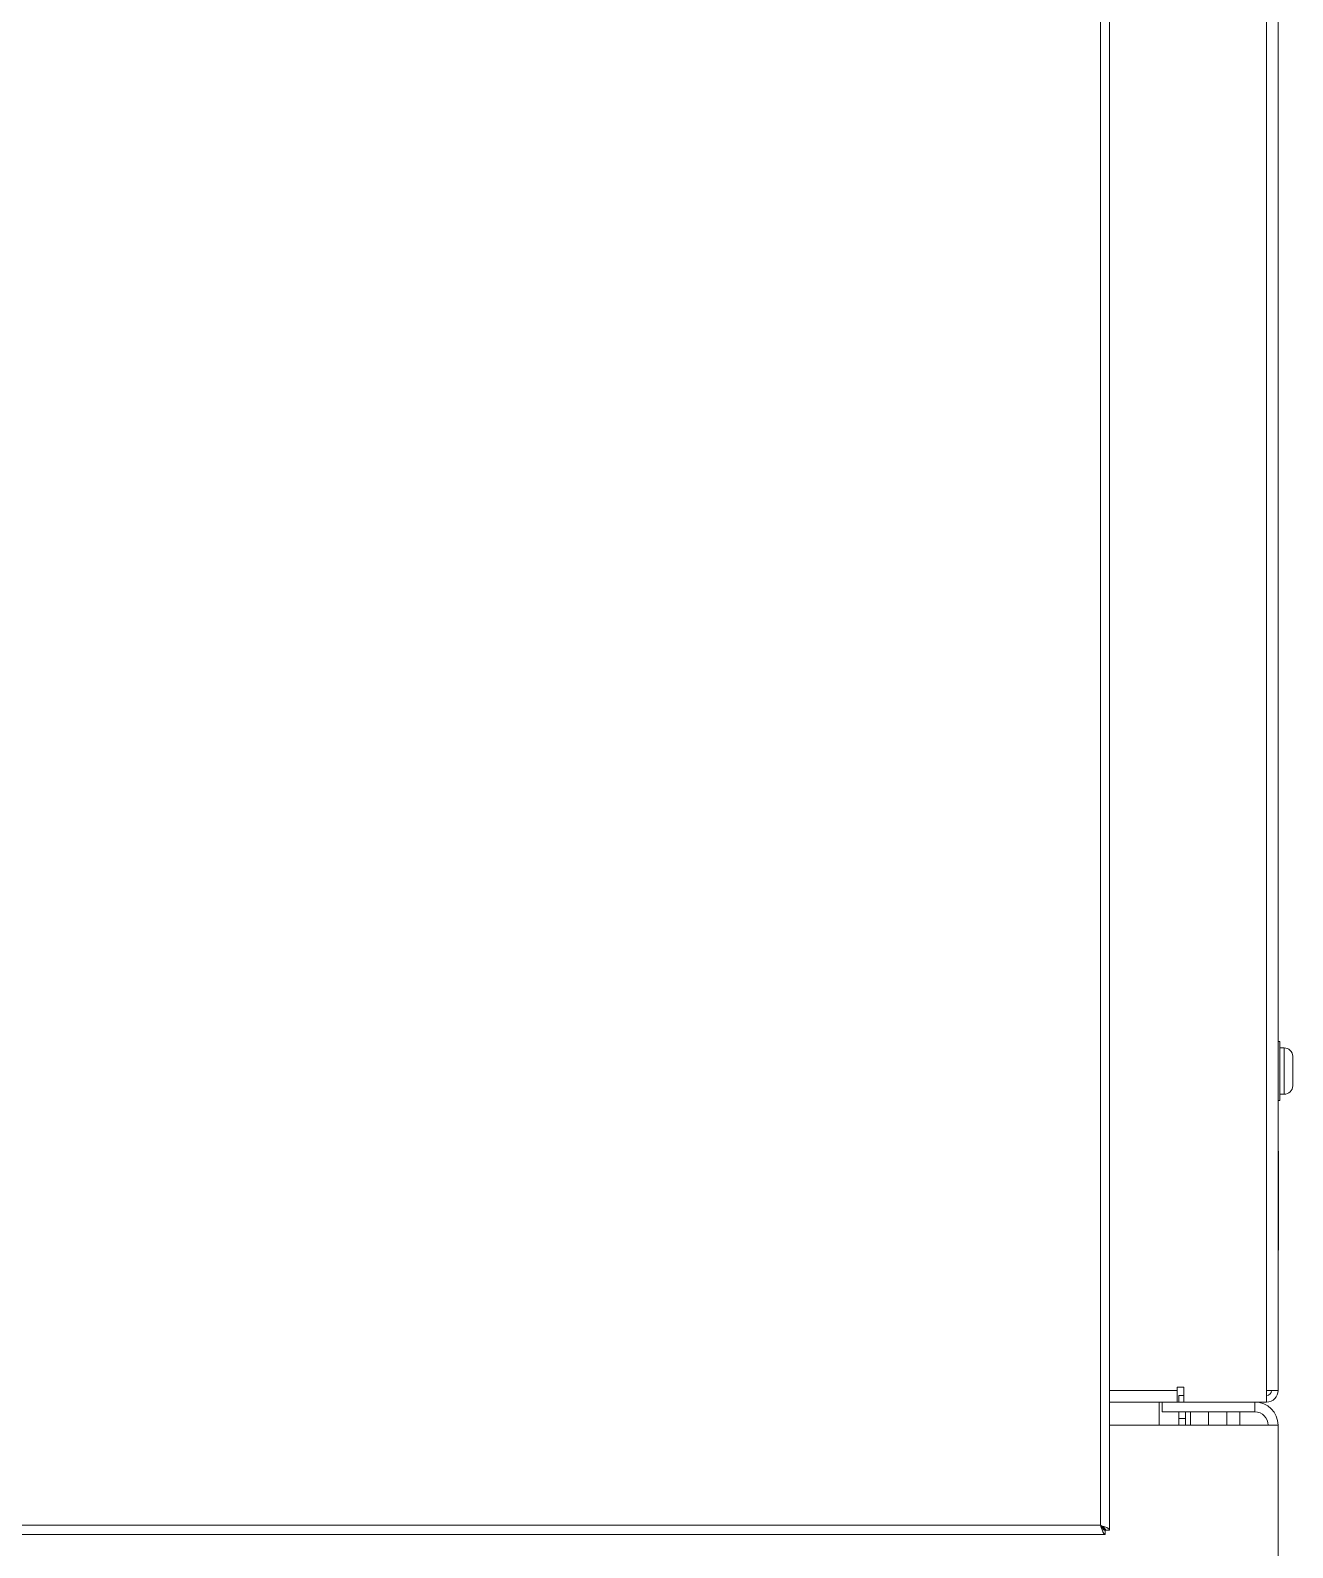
# Model space of a CAD drawing. Extents: x -76427 to 292734, y -42117 to 131250.
# Drawn here: x 14172.9 to 14554.4, y -38600.6 to -38142.2 of the extents above; entities that cross this region are included whole.
import ezdxf

# ---------------------------------------------------------------- set-up
doc = ezdxf.new("R2010")
doc.units = 0
doc.header["$LTSCALE"] = 10
doc.layers.add('XFM7P10PV$0$PV-EQ(50K)', color=252, linetype='Continuous', lineweight=9)
doc.layers.add('XFM7P10PV-200K$0$PV-EQ(50K)', color=22, linetype='Continuous', lineweight=9)

# ---------------------------------------------------------------- blocks, each defined once
blk = doc.blocks.new('XFM7P10PV-200K$0$A$Cf6a59fa3')
for p, q in [((2800.75, 175.75), (2800.75, 1890.25)), ((2803.5, 1891.68), (2803.5, 174.32)), ((2850.95, 216.5), (2850.95, 1849.5)), ((2854.45, 216.5), (2854.45, 1849.5)), ((2854.49, 378.83), (2854.5, 378.83)), ((2854.49, 378.83), (2854.49, 348.83)), ((2854.5, 348.83), (2854.5, 378.83)), ((2854.49, 348.83), (2854.5, 348.83)), ((2854.95, 321.9), (2854.45, 321.9)), ((2854.95, 321.9), (2854.95, 304.1)), ((2856.29, 320), (2854.95, 320)), ((2856.29, 306), (2856.29, 320)), ((2858.85, 317.44), (2858.85, 308.56)), ((2854.95, 304.1), (2854.45, 304.1)), ((2856.29, 306), (2854.95, 306)), ((2854.49, 288.83), (2854.59, 288.83)), ((2854.49, 288.83), (2854.49, 258.83)), ((2854.59, 258.83), (2854.59, 288.83)), ((2854.49, 258.83), (2854.59, 258.83)), ((2803.5, 216.5), (2823.95, 216.5)), ((2823.95, 216.5), (2823.95, 217.5)), ((2823.95, 217.5), (2825.95, 217.5)), ((2823.95, 213), (2823.95, 216.5)), ((2825.95, 217.5), (2825.95, 213)), ((2850.95, 213), (2850.95, 216.5)), ((2854.45, 216.5), (2850.95, 216.5)), ((2803.5, 213), (2819.45, 213)), ((2818.45, 213), (2818.45, 206)), ((2825.95, 213), (2819.45, 213)), ((2819.45, 213), (2819.45, 210)), ((2824.45, 215), (2825.95, 215)), ((2824.45, 213), (2824.45, 215)), ((2850.95, 213), (2825.95, 213)), ((2847.45, 210), (2847.45, 213)), ((2819.45, 210), (2847.45, 210)), ((2824.45, 210), (2824.45, 208)), ((2826.45, 208), (2824.45, 208)), ((2824.45, 206), (2824.45, 208)), ((2826.45, 210), (2826.45, 208)), ((2826.45, 208), (2826.45, 206)), ((2828, 210), (2828, 206)), ((2833.45, 210), (2833.45, 206)), ((2838.9, 210), (2838.9, 206)), ((2842.9, 210), (2842.9, 206)), ((2803.5, 206), (2818.45, 206)), ((2818.45, 206), (2854.45, 206)), ((2854.45, 206), (2854.45, 40)), ((2156.25, 175.75), (2800.75, 175.75)), ((2800.86, 175.57), (2802.18, 174.25)), ((2800.93, 175.64), (2802.25, 174.32)), ((2802.18, 174.25), (2802.18, 173)), ((2802.25, 174.32), (2803.5, 174.32)), ((2802.18, 173), (2154.82, 173))]:
    blk.add_line(p, q)
for centre, radius, start, end in [((2856.29, 317.44), 2.56, 0, 90), ((2856.29, 308.56), 2.56, 270, 0), ((2850.95, 216.5), 1.5, 270, 0), ((2850.95, 216.5), 3.5, 270, 0), ((2847.45, 206), 7, 0, 90), ((2847.45, 206), 4, 0, 90)]:
    blk.add_arc(centre, radius, start, end)
for points, knots in [([(2803.5, 174.32), (2803.5, 174.65), (2802.91, 174.98), (2802.03, 175.31), (2801.64, 175.46), (2801.19, 175.6), (2800.75, 175.75)], [0, 0, 0, 0, 1.087346, 1.087346, 1.087346, 1.570796, 1.570796, 1.570796, 1.570796]), ([(2800.75, 175.75), (2801.38, 175.37), (2801.99, 174.98), (2802.18, 174.6), (2802.23, 174.51), (2802.25, 174.41), (2802.25, 174.32)], [0, 0, 0, 0, 1.265256, 1.265256, 1.265256, 1.570796, 1.570796, 1.570796, 1.570796]), ([(2800.75, 175.75), (2801.08, 174.75), (2801.41, 173.78), (2801.74, 173.32), (2801.89, 173.11), (2802.03, 173), (2802.18, 173)], [0, 0, 0, 0, 1.087346, 1.087346, 1.087346, 1.570796, 1.570796, 1.570796, 1.570796]), ([(2800.75, 175.75), (2801.13, 175.12), (2801.52, 174.51), (2801.9, 174.32), (2801.99, 174.27), (2802.09, 174.25), (2802.18, 174.25)], [0, 0, 0, 0, 1.265256, 1.265256, 1.265256, 1.570796, 1.570796, 1.570796, 1.570796])]:
    blk.add_open_spline(points, degree=3, knots=knots)
blk = doc.blocks.new('XFM7P10PV-200K')
at = {"layer": 'XFM7P10PV-200K$0$PV-EQ(50K)'}
blk.add_blockref('XFM7P10PV-200K$0$A$Cf6a59fa3', (11695.6, -38769.63), dxfattribs=at)
blk = doc.blocks.new('XFM7P10PV$0$A$Cf6a59fa3')
for p, q in [((2800.75, 175.75), (2800.75, 1890.25)), ((2803.5, 1891.68), (2803.5, 174.32)), ((2850.95, 216.5), (2850.95, 1849.5)), ((2854.45, 216.5), (2854.45, 1849.5)), ((2854.49, 378.83), (2854.5, 378.83)), ((2854.49, 378.83), (2854.49, 348.83)), ((2854.5, 348.83), (2854.5, 378.83)), ((2854.49, 348.83), (2854.5, 348.83)), ((2854.95, 321.9), (2854.45, 321.9)), ((2854.95, 321.9), (2854.95, 304.1)), ((2856.29, 320), (2854.95, 320)), ((2856.29, 306), (2856.29, 320)), ((2858.85, 317.44), (2858.85, 308.56)), ((2854.95, 304.1), (2854.45, 304.1)), ((2856.29, 306), (2854.95, 306)), ((2854.49, 288.83), (2854.59, 288.83)), ((2854.49, 288.83), (2854.49, 258.83)), ((2854.59, 258.83), (2854.59, 288.83)), ((2854.49, 258.83), (2854.59, 258.83)), ((2803.5, 216.5), (2823.95, 216.5)), ((2823.95, 216.5), (2823.95, 217.5)), ((2823.95, 217.5), (2825.95, 217.5)), ((2823.95, 213), (2823.95, 216.5)), ((2825.95, 217.5), (2825.95, 213)), ((2850.95, 213), (2850.95, 216.5)), ((2854.45, 216.5), (2850.95, 216.5)), ((2803.5, 213), (2819.45, 213)), ((2818.45, 213), (2818.45, 206)), ((2825.95, 213), (2819.45, 213)), ((2819.45, 213), (2819.45, 210)), ((2824.45, 215), (2825.95, 215)), ((2824.45, 213), (2824.45, 215)), ((2850.95, 213), (2825.95, 213)), ((2847.45, 210), (2847.45, 213)), ((2819.45, 210), (2847.45, 210)), ((2824.45, 210), (2824.45, 208)), ((2826.45, 208), (2824.45, 208)), ((2824.45, 206), (2824.45, 208)), ((2826.45, 210), (2826.45, 208)), ((2826.45, 208), (2826.45, 206)), ((2828, 210), (2828, 206)), ((2833.45, 210), (2833.45, 206)), ((2838.9, 210), (2838.9, 206)), ((2842.9, 210), (2842.9, 206)), ((2803.5, 206), (2818.45, 206)), ((2818.45, 206), (2854.45, 206)), ((2854.45, 206), (2854.45, 40)), ((2156.25, 175.75), (2800.75, 175.75)), ((2800.86, 175.57), (2802.18, 174.25)), ((2800.93, 175.64), (2802.25, 174.32)), ((2802.18, 174.25), (2802.18, 173)), ((2802.25, 174.32), (2803.5, 174.32)), ((2802.18, 173), (2154.82, 173))]:
    blk.add_line(p, q)
for centre, radius, start, end in [((2856.29, 317.44), 2.56, 0, 90), ((2856.29, 308.56), 2.56, 270, 0), ((2850.95, 216.5), 1.5, 270, 0), ((2850.95, 216.5), 3.5, 270, 0), ((2847.45, 206), 7, 0, 90), ((2847.45, 206), 4, 0, 90)]:
    blk.add_arc(centre, radius, start, end)
for points, knots in [([(2803.5, 174.32), (2803.5, 174.65), (2802.91, 174.98), (2802.03, 175.31), (2801.64, 175.46), (2801.19, 175.6), (2800.75, 175.75)], [0, 0, 0, 0, 1.087346, 1.087346, 1.087346, 1.570796, 1.570796, 1.570796, 1.570796]), ([(2800.75, 175.75), (2801.38, 175.37), (2801.99, 174.98), (2802.18, 174.6), (2802.23, 174.51), (2802.25, 174.41), (2802.25, 174.32)], [0, 0, 0, 0, 1.265256, 1.265256, 1.265256, 1.570796, 1.570796, 1.570796, 1.570796]), ([(2800.75, 175.75), (2801.08, 174.75), (2801.41, 173.78), (2801.74, 173.32), (2801.89, 173.11), (2802.03, 173), (2802.18, 173)], [0, 0, 0, 0, 1.087346, 1.087346, 1.087346, 1.570796, 1.570796, 1.570796, 1.570796]), ([(2800.75, 175.75), (2801.13, 175.12), (2801.52, 174.51), (2801.9, 174.32), (2801.99, 174.27), (2802.09, 174.25), (2802.18, 174.25)], [0, 0, 0, 0, 1.265256, 1.265256, 1.265256, 1.570796, 1.570796, 1.570796, 1.570796])]:
    blk.add_open_spline(points, degree=3, knots=knots)
blk = doc.blocks.new('XFM7P10PV')
at = {"layer": 'XFM7P10PV$0$PV-EQ(50K)'}
blk.add_blockref('XFM7P10PV$0$A$Cf6a59fa3', (11695.6, -38769.63), dxfattribs=at)

msp = doc.modelspace()

# ---------------------------------------------------------------- block references
for name in ['XFM7P10PV', 'XFM7P10PV-200K']:
    msp.add_blockref(name, (0, 0))

doc.saveas('drawing.dxf')
